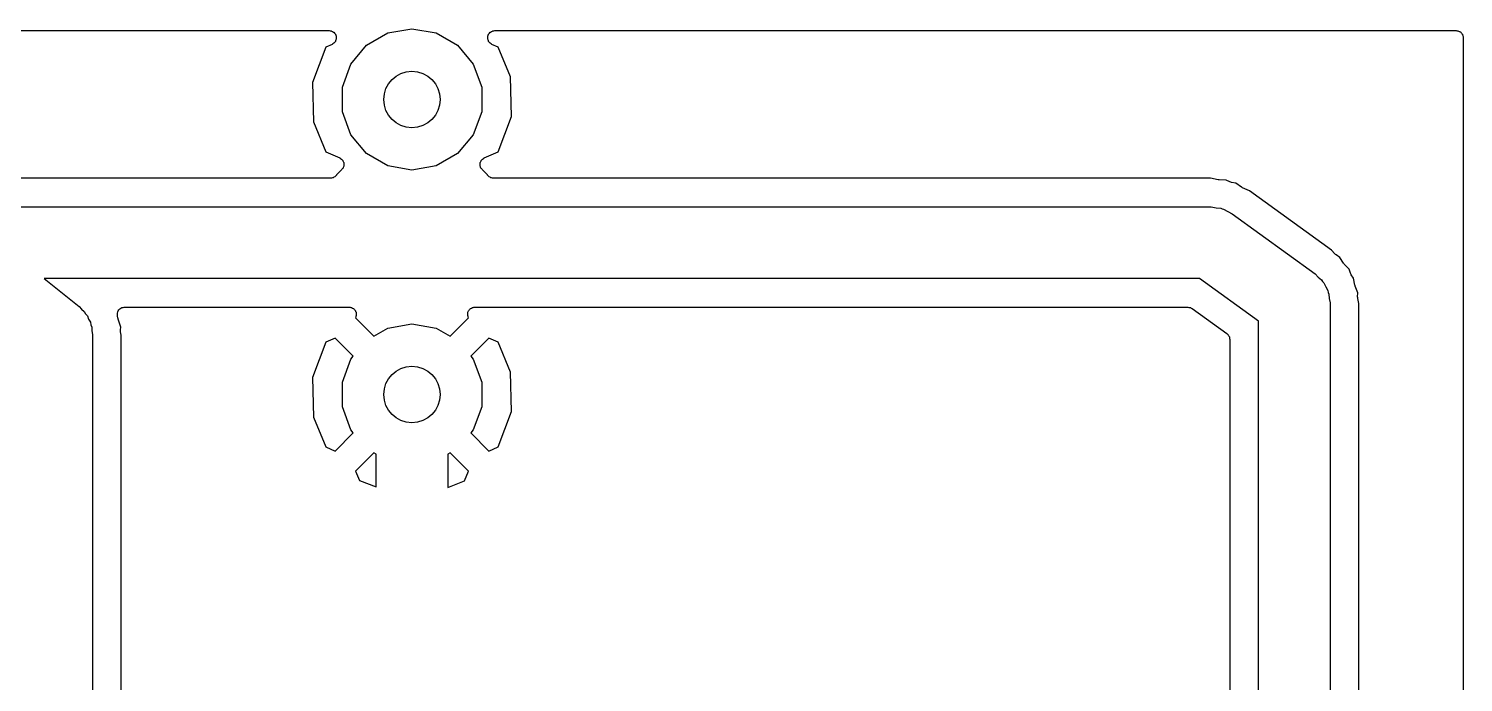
# Model space of a CAD drawing. Extents: x 74 to 224, y -146 to -46.
# Drawn here: x 198.64 to 224.08, y -57.73 to -46.14 of the extents above; entities that cross this region are included whole.
import ezdxf

# ---------------------------------------------------------------- set-up
doc = ezdxf.new("R2010")
doc.units = 0
doc.header["$MEASUREMENT"] = 0
doc.layers.add('BLACK', color=7, linetype='CONTINUOUS')

msp = doc.modelspace()

# ---------------------------------------------------------------- linework, layer by layer
at = {"layer": 'Black'}
for p, q in [((175.589, -46.176), (203.966, -46.176)), ((203.966, -46.176), (203.984, -46.1791)), ((203.984, -46.1791), (204.001, -46.181)), ((204.001, -46.181), (204.005, -46.1829)), ((204.005, -46.1829), (204.009, -46.1837)), ((204.009, -46.1837), (204.025, -46.1926)), ((204.025, -46.1926), (204.041, -46.2005)), ((204.041, -46.2005), (204.044, -46.2036)), ((204.044, -46.2036), (204.048, -46.2057)), ((204.048, -46.2057), (204.059, -46.2194)), ((204.059, -46.2194), (204.071, -46.2323)), ((204.071, -46.2323), (204.073, -46.2362)), ((204.073, -46.2362), (204.076, -46.2395)), ((204.076, -46.2395), (204.082, -46.2563)), ((204.082, -46.2563), (204.089, -46.2727)), ((204.089, -46.2727), (204.09, -46.2769)), ((204.09, -46.2769), (204.091, -46.2809)), ((204.091, -46.2809), (204.091, -46.2988)), ((204.091, -46.2988), (204.092, -46.3167)), ((204.629, -46.4354), (205.006, -46.2176)), ((205.006, -46.2176), (205.435, -46.1419)), ((205.435, -46.1419), (205.864, -46.2176)), ((205.864, -46.2176), (206.242, -46.4354)), ((206.778, -46.3167), (206.779, -46.2988)), ((206.779, -46.2809), (206.781, -46.2769)), ((206.779, -46.2988), (206.779, -46.2809)), ((206.781, -46.2727), (206.788, -46.2563)), ((206.781, -46.2769), (206.781, -46.2727)), ((206.788, -46.2563), (206.794, -46.2395)), ((206.794, -46.2395), (206.797, -46.2362)), ((206.797, -46.2362), (206.799, -46.2323)), ((206.799, -46.2323), (206.811, -46.2194)), ((206.811, -46.2194), (206.823, -46.2057)), ((206.823, -46.2057), (206.826, -46.2036)), ((206.826, -46.2036), (206.829, -46.2005)), ((206.829, -46.2005), (206.845, -46.1926)), ((206.845, -46.1926), (206.861, -46.1837)), ((206.861, -46.1837), (206.865, -46.1829)), ((206.865, -46.1829), (206.869, -46.181)), ((206.869, -46.181), (206.887, -46.1791)), ((206.887, -46.1791), (206.904, -46.176)), ((206.904, -46.176), (223.953, -46.176)), ((223.953, -46.176), (223.964, -46.1779)), ((223.964, -46.1779), (223.975, -46.1779)), ((223.975, -46.1779), (223.985, -46.1817)), ((223.985, -46.1817), (223.996, -46.1837)), ((223.996, -46.1837), (224.006, -46.1892)), ((224.006, -46.1892), (224.016, -46.193)), ((224.016, -46.193), (224.025, -46.2002)), ((224.025, -46.2002), (224.035, -46.2057)), ((224.035, -46.2057), (224.042, -46.2142)), ((224.042, -46.2142), (224.05, -46.2214)), ((224.05, -46.2214), (224.056, -46.231)), ((224.056, -46.231), (224.063, -46.2395)), ((224.063, -46.2395), (224.067, -46.2499)), ((224.067, -46.2499), (224.072, -46.2596)), ((224.072, -46.2596), (224.074, -46.2705)), ((224.074, -46.2705), (224.078, -46.2809)), ((224.078, -46.2809), (224.078, -46.2921)), ((224.078, -46.2921), (224.08, -46.303)), ((224.08, -46.303), (224.08, -112.356)), ((203.909, -46.467), (203.669, -47.0941)), ((204.017, -46.4192), (203.909, -46.467)), ((204.032, -46.4092), (204.017, -46.4192)), ((204.048, -46.4003), (204.032, -46.4092)), ((204.05, -46.397), (204.048, -46.4003)), ((204.054, -46.3946), (204.05, -46.397)), ((204.064, -46.3802), (204.054, -46.3946)), ((204.076, -46.3665), (204.064, -46.3802)), ((204.077, -46.3625), (204.076, -46.3665)), ((204.08, -46.359), (204.077, -46.3625)), ((204.085, -46.3419), (204.08, -46.359)), ((204.091, -46.3251), (204.085, -46.3419)), ((204.092, -46.3167), (204.091, -46.3208)), ((204.091, -46.3208), (204.091, -46.3251)), ((204.349, -46.7692), (204.629, -46.4354)), ((206.242, -46.4354), (206.522, -46.7692)), ((206.779, -46.3208), (206.778, -46.3167)), ((206.779, -46.3251), (206.779, -46.3208)), ((206.785, -46.3419), (206.779, -46.3251)), ((206.79, -46.359), (206.785, -46.3419)), ((206.793, -46.3625), (206.79, -46.359)), ((206.794, -46.3665), (206.793, -46.3625)), ((206.806, -46.3802), (206.794, -46.3665)), ((206.817, -46.3946), (206.806, -46.3802)), ((206.82, -46.397), (206.817, -46.3946)), ((206.823, -46.4003), (206.82, -46.397)), ((206.838, -46.4092), (206.823, -46.4003)), ((206.853, -46.4192), (206.838, -46.4092)), ((206.963, -46.4678), (206.853, -46.4192)), ((207.183, -46.9979), (206.963, -46.4678)), ((204.2, -47.1786), (204.349, -46.7692)), ((206.522, -46.7692), (206.671, -47.1786)), ((207.202, -47.6987), (207.183, -46.9979)), ((203.669, -47.0941), (203.688, -47.7949)), ((204.2, -47.6142), (204.2, -47.1786)), ((206.671, -47.1786), (206.671, -47.6142)), ((203.688, -47.7949), (203.907, -48.325)), ((204.349, -48.0236), (204.2, -47.6142)), ((206.671, -47.6142), (206.522, -48.0236)), ((206.961, -48.3258), (207.202, -47.6987)), ((204.629, -48.3574), (204.349, -48.0236)), ((206.522, -48.0236), (206.242, -48.3574)), ((203.907, -48.325), (204.153, -48.4337)), ((206.717, -48.4337), (206.961, -48.3258)), ((204.153, -48.4337), (204.164, -48.4406)), ((204.164, -48.4406), (204.175, -48.4458)), ((204.175, -48.4458), (204.182, -48.4528)), ((204.182, -48.4528), (204.19, -48.4582)), ((204.19, -48.4582), (204.197, -48.4683)), ((204.197, -48.4683), (204.206, -48.477)), ((204.206, -48.477), (204.21, -48.4859)), ((204.21, -48.4859), (204.216, -48.4938)), ((204.216, -48.4938), (204.22, -48.5058)), ((204.22, -48.5916), (204.217, -48.6036)), ((204.22, -48.5058), (204.225, -48.517)), ((204.225, -48.5802), (204.22, -48.5916)), ((204.225, -48.517), (204.226, -48.5268)), ((204.226, -48.5704), (204.225, -48.5802)), ((204.226, -48.5268), (204.228, -48.5362)), ((204.229, -48.561), (204.226, -48.5704)), ((204.228, -48.5362), (204.228, -48.5486)), ((204.228, -48.5486), (204.229, -48.561)), ((205.006, -48.5752), (204.629, -48.3574)), ((205.435, -48.6509), (205.006, -48.5752)), ((205.864, -48.5752), (205.435, -48.6509)), ((206.242, -48.3574), (205.864, -48.5752)), ((206.642, -48.5362), (206.645, -48.5268)), ((206.643, -48.5486), (206.642, -48.5362)), ((206.642, -48.561), (206.643, -48.5486)), ((206.644, -48.5704), (206.642, -48.561)), ((206.645, -48.5802), (206.644, -48.5704)), ((206.645, -48.5268), (206.646, -48.517)), ((206.65, -48.5916), (206.645, -48.5802)), ((206.646, -48.517), (206.651, -48.5058)), ((206.653, -48.6036), (206.65, -48.5916)), ((206.651, -48.5058), (206.654, -48.4938)), ((206.654, -48.4938), (206.66, -48.4859)), ((206.66, -48.4859), (206.664, -48.477)), ((206.664, -48.477), (206.673, -48.4683)), ((206.673, -48.4683), (206.68, -48.4582)), ((206.68, -48.4582), (206.689, -48.4528)), ((206.689, -48.4528), (206.695, -48.4459)), ((206.695, -48.4459), (206.707, -48.4406)), ((206.707, -48.4406), (206.717, -48.4337)), ((203.991, -48.7934), (181.532, -48.7934)), ((204.007, -48.7905), (203.991, -48.7934)), ((204.024, -48.7891), (204.007, -48.7905)), ((204.029, -48.7867), (204.024, -48.7891)), ((204.035, -48.7857), (204.029, -48.7867)), ((204.049, -48.7774), (204.035, -48.7857)), ((204.064, -48.7704), (204.049, -48.7774)), ((204.068, -48.7665), (204.064, -48.7704)), ((204.073, -48.7637), (204.068, -48.7665)), ((204.083, -48.751), (204.073, -48.7637)), ((204.095, -48.7392), (204.083, -48.751)), ((204.098, -48.7342), (204.095, -48.7392)), ((204.192, -48.6397), (204.098, -48.7333)), ((204.098, -48.7333), (204.098, -48.7342)), ((204.199, -48.6295), (204.192, -48.6397)), ((204.208, -48.6206), (204.199, -48.6295)), ((204.212, -48.6116), (204.208, -48.6206)), ((204.217, -48.6036), (204.212, -48.6116)), ((206.659, -48.6116), (206.653, -48.6036)), ((206.663, -48.6206), (206.659, -48.6116)), ((206.671, -48.6295), (206.663, -48.6206)), ((206.678, -48.6397), (206.671, -48.6295)), ((206.772, -48.7333), (206.678, -48.6397)), ((206.773, -48.7342), (206.772, -48.7333)), ((206.775, -48.7392), (206.773, -48.7342)), ((206.787, -48.751), (206.775, -48.7392)), ((206.798, -48.7637), (206.787, -48.751)), ((206.802, -48.7665), (206.798, -48.7637)), ((206.806, -48.7704), (206.802, -48.7665)), ((206.821, -48.7774), (206.806, -48.7704)), ((206.836, -48.7857), (206.821, -48.7774)), ((206.841, -48.7867), (206.836, -48.7857)), ((206.846, -48.7891), (206.841, -48.7867)), ((206.863, -48.7905), (206.846, -48.7891)), ((206.879, -48.7934), (206.863, -48.7905)), ((219.596, -48.7934), (206.879, -48.7934)), ((219.73, -48.82), (219.596, -48.7934)), ((219.74, -48.8202), (219.73, -48.82)), ((219.75, -48.8223), (219.74, -48.8202)), ((219.873, -48.827), (219.75, -48.8223)), ((219.942, -48.8587), (219.873, -48.827)), ((219.956, -48.8625), (219.942, -48.8587)), ((219.97, -48.8679), (219.956, -48.8625)), ((220.045, -48.8827), (219.97, -48.8679)), ((220.148, -48.9513), (220.045, -48.8827)), ((220.157, -48.9554), (220.148, -48.9513)), ((220.165, -48.9611), (220.157, -48.9554)), ((220.289, -49.018), (220.165, -48.9611)), ((221.742, -50.0701), (220.289, -49.018)), ((197.104, -49.3014), (219.608, -49.3014)), ((219.608, -49.3014), (219.695, -49.3167)), ((219.695, -49.3167), (219.782, -49.3257)), ((219.782, -49.3257), (219.803, -49.3357)), ((219.803, -49.3357), (219.826, -49.3397)), ((219.826, -49.3397), (219.902, -49.3837)), ((219.902, -49.3837), (219.981, -49.4221)), ((219.981, -49.4221), (221.454, -50.4889)), ((221.802, -50.1352), (221.742, -50.0701)), ((221.814, -50.1442), (221.802, -50.1352)), ((221.825, -50.1545), (221.814, -50.1442)), ((221.888, -50.1967), (221.825, -50.1545)), ((221.957, -50.2994), (221.888, -50.1967)), ((221.964, -50.3067), (221.957, -50.2994)), ((221.969, -50.3152), (221.964, -50.3067)), ((222.053, -50.4058), (221.969, -50.3152)), ((219.403, -50.5714), (198.914, -50.5714)), ((198.914, -50.5714), (199.533, -51.0661)), ((220.447, -51.3274), (219.403, -50.5714)), ((221.454, -50.4889), (221.508, -50.5449)), ((221.508, -50.5449), (221.568, -50.595)), ((221.568, -50.595), (221.585, -50.6236)), ((221.585, -50.6236), (221.607, -50.6473)), ((222.08, -50.4771), (222.053, -50.4058)), ((222.087, -50.4899), (222.08, -50.4771)), ((222.093, -50.5035), (222.087, -50.4899)), ((222.135, -50.5667), (222.093, -50.5035)), ((222.159, -50.6879), (222.135, -50.5667)), ((221.607, -50.6473), (221.639, -50.7185)), ((221.639, -50.7185), (221.678, -50.786)), ((221.678, -50.786), (221.684, -50.8185)), ((221.684, -50.8185), (221.697, -50.8486)), ((221.697, -50.8486), (221.703, -50.9264)), ((222.163, -50.6973), (222.159, -50.6879)), ((222.165, -50.7072), (222.163, -50.6973)), ((222.208, -50.823), (222.165, -50.7072)), ((222.205, -50.899), (222.208, -50.823)), ((199.533, -51.0661), (199.574, -51.1134)), ((199.574, -51.1134), (199.622, -51.1538)), ((200.225, -51.1429), (200.239, -51.127)), ((200.239, -51.127), (200.252, -51.1109)), ((200.252, -51.1109), (200.253, -51.1102)), ((200.253, -51.1102), (200.254, -51.1091)), ((200.254, -51.1091), (200.272, -51.0988)), ((200.272, -51.0988), (200.289, -51.088)), ((200.289, -51.088), (200.291, -51.0878)), ((200.291, -51.0878), (200.292, -51.0871)), ((200.292, -51.0871), (200.312, -51.0835)), ((200.312, -51.0835), (200.332, -51.0794)), ((200.332, -51.0794), (200.334, -51.0796)), ((200.334, -51.0796), (200.335, -51.0794)), ((200.335, -51.0794), (204.321, -51.0794)), ((204.321, -51.0794), (204.336, -51.0821)), ((204.336, -51.0821), (204.351, -51.0831)), ((204.351, -51.0831), (204.358, -51.0859)), ((204.358, -51.0859), (204.365, -51.0871)), ((204.365, -51.0871), (204.378, -51.0947)), ((204.378, -51.0947), (204.392, -51.1009)), ((204.392, -51.1009), (204.397, -51.1057)), ((204.397, -51.1057), (204.403, -51.1091)), ((204.403, -51.1091), (204.413, -51.1208)), ((204.413, -51.1208), (204.424, -51.1314)), ((204.424, -51.1314), (204.427, -51.1376)), ((204.427, -51.1376), (204.431, -51.1429)), ((206.439, -51.1429), (206.444, -51.1376)), ((206.444, -51.1376), (206.447, -51.1314)), ((206.447, -51.1314), (206.458, -51.1208)), ((206.458, -51.1208), (206.468, -51.1091)), ((206.468, -51.1091), (206.474, -51.1057)), ((206.474, -51.1057), (206.479, -51.1009)), ((206.479, -51.1009), (206.493, -51.0947)), ((206.493, -51.0947), (206.506, -51.0871)), ((206.506, -51.0871), (206.513, -51.0859)), ((206.513, -51.0859), (206.519, -51.0831)), ((206.519, -51.0831), (206.534, -51.0821)), ((206.534, -51.0821), (206.549, -51.0794)), ((206.549, -51.0794), (219.197, -51.0794)), ((219.197, -51.0794), (219.214, -51.0825)), ((219.214, -51.0825), (219.232, -51.0843)), ((219.232, -51.0843), (219.236, -51.0863)), ((219.236, -51.0863), (219.24, -51.0871)), ((219.24, -51.0871), (219.256, -51.0959)), ((219.256, -51.0959), (219.271, -51.1035)), ((219.271, -51.1035), (219.886, -51.5487)), ((221.703, -50.9264), (221.717, -51.0032)), ((221.717, -51.0032), (221.717, -76.6572)), ((222.207, -50.9137), (222.205, -50.899)), ((222.207, -50.9286), (222.207, -50.9137)), ((222.225, -51.0157), (222.207, -50.9286)), ((222.225, -76.6447), (222.225, -51.0157)), ((199.622, -51.1538), (199.647, -51.1956)), ((199.647, -51.1956), (199.678, -51.2317)), ((199.678, -51.2317), (199.701, -51.2903)), ((199.701, -51.2903), (199.733, -51.3448)), ((199.733, -51.3448), (199.741, -51.3923)), ((199.741, -51.3923), (199.759, -51.4371)), ((200.21, -51.1843), (200.217, -51.1649)), ((200.21, -51.1857), (200.21, -51.1843)), ((200.21, -51.1871), (200.21, -51.1857)), ((200.21, -51.2078), (200.21, -51.1871)), ((200.21, -51.2285), (200.21, -51.2078)), ((200.211, -51.2298), (200.21, -51.2285)), ((200.211, -51.2312), (200.211, -51.2298)), ((200.22, -51.2761), (200.211, -51.2312)), ((200.217, -51.1649), (200.224, -51.1453)), ((200.222, -51.2827), (200.22, -51.2761)), ((200.223, -51.2897), (200.222, -51.2827)), ((200.27, -51.4361), (200.223, -51.2897)), ((200.224, -51.1453), (200.225, -51.1442)), ((200.225, -51.1442), (200.225, -51.1429)), ((204.431, -51.1429), (204.436, -51.1573)), ((204.437, -51.2577), (204.433, -51.2674)), ((204.433, -51.2674), (204.759, -51.5929)), ((204.436, -51.1573), (204.443, -51.171)), ((204.441, -51.2428), (204.437, -51.2577)), ((204.446, -51.2285), (204.441, -51.2428)), ((204.443, -51.171), (204.444, -51.1779)), ((204.444, -51.1779), (204.446, -51.1843)), ((204.446, -51.1843), (204.446, -51.1996)), ((204.446, -51.1996), (204.448, -51.2148)), ((204.448, -51.2148), (204.446, -51.2215)), ((204.446, -51.2215), (204.446, -51.2285)), ((205.006, -51.45), (205.435, -51.3743)), ((205.435, -51.3743), (205.864, -51.45)), ((206.112, -51.5929), (206.437, -51.2674)), ((206.423, -51.2148), (206.424, -51.1996)), ((206.424, -51.2215), (206.423, -51.2148)), ((206.424, -51.1843), (206.427, -51.1779)), ((206.424, -51.1996), (206.424, -51.1843)), ((206.424, -51.2285), (206.424, -51.2215)), ((206.429, -51.2428), (206.424, -51.2285)), ((206.427, -51.171), (206.434, -51.1573)), ((206.427, -51.1779), (206.427, -51.171)), ((206.433, -51.2577), (206.429, -51.2428)), ((206.437, -51.2674), (206.433, -51.2577)), ((206.434, -51.1573), (206.439, -51.1429)), ((220.447, -76.3942), (220.447, -51.3274)), ((199.759, -51.4371), (199.76, -51.5)), ((199.76, -51.5), (199.771, -51.562)), ((199.771, -51.562), (199.771, -71.12)), ((200.266, -51.4816), (200.27, -51.4361)), ((200.267, -51.4993), (200.266, -51.4816)), ((200.268, -51.5172), (200.267, -51.4993)), ((200.279, -51.5745), (200.268, -51.5172)), ((200.279, -52.3047), (200.279, -51.5745)), ((204.074, -51.6266), (203.909, -51.6994)), ((204.394, -51.9472), (204.074, -51.6266)), ((204.759, -51.5929), (205.006, -51.45)), ((205.864, -51.45), (206.112, -51.5929)), ((206.797, -51.6266), (206.476, -51.9472)), ((206.963, -51.7002), (206.797, -51.6266)), ((219.886, -51.5487), (219.897, -51.5599)), ((219.897, -51.5599), (219.909, -51.5699)), ((219.909, -51.5699), (219.912, -51.5756)), ((219.912, -51.5756), (219.917, -51.5804)), ((219.917, -51.5804), (219.923, -51.5946)), ((219.923, -51.5946), (219.931, -51.6081)), ((219.931, -51.6081), (219.932, -51.6146)), ((219.932, -51.6146), (219.935, -51.6206)), ((219.935, -51.6206), (219.936, -51.6362)), ((219.936, -51.6362), (219.939, -51.6516)), ((203.909, -51.6994), (203.669, -52.3265)), ((207.183, -52.2303), (206.963, -51.7002)), ((219.939, -51.6516), (219.939, -76.1311)), ((204.2, -52.411), (204.349, -52.0016)), ((204.349, -52.0016), (204.394, -51.9472)), ((206.476, -51.9472), (206.522, -52.0016)), ((206.522, -52.0016), (206.671, -52.411)), ((200.279, -53.9619), (200.279, -52.3047)), ((203.669, -52.3265), (203.688, -53.0273)), ((204.2, -52.8466), (204.2, -52.411)), ((206.671, -52.411), (206.671, -52.8466)), ((207.202, -52.9311), (207.183, -52.2303)), ((204.349, -53.256), (204.2, -52.8466)), ((206.671, -52.8466), (206.522, -53.256)), ((203.688, -53.0273), (203.907, -53.5574)), ((206.961, -53.5582), (207.202, -52.9311)), ((204.074, -53.631), (204.394, -53.3104)), ((204.394, -53.3104), (204.349, -53.256)), ((206.522, -53.256), (206.476, -53.3104)), ((206.476, -53.3104), (206.797, -53.631)), ((203.907, -53.5574), (204.074, -53.631)), ((204.759, -53.6647), (204.433, -53.9902)), ((204.8, -53.6887), (204.759, -53.6647)), ((206.112, -53.6647), (206.07, -53.6887)), ((206.437, -53.9902), (206.112, -53.6647)), ((206.797, -53.631), (206.961, -53.5582)), ((204.8, -54.2678), (204.8, -53.6887)), ((206.07, -53.6887), (206.07, -54.2784)), ((200.279, -58.5063), (200.279, -53.9619)), ((204.433, -53.9902), (204.506, -54.155)), ((204.506, -54.155), (204.8, -54.2678)), ((206.07, -54.2784), (206.364, -54.1568)), ((206.364, -54.1568), (206.437, -53.9902))]:
    msp.add_line(p, q, dxfattribs=at)
for centre in [(205.435, -47.3964), (205.435, -52.6288)]:
    msp.add_circle(centre, 0.5004, dxfattribs=at)

doc.saveas('drawing.dxf')
